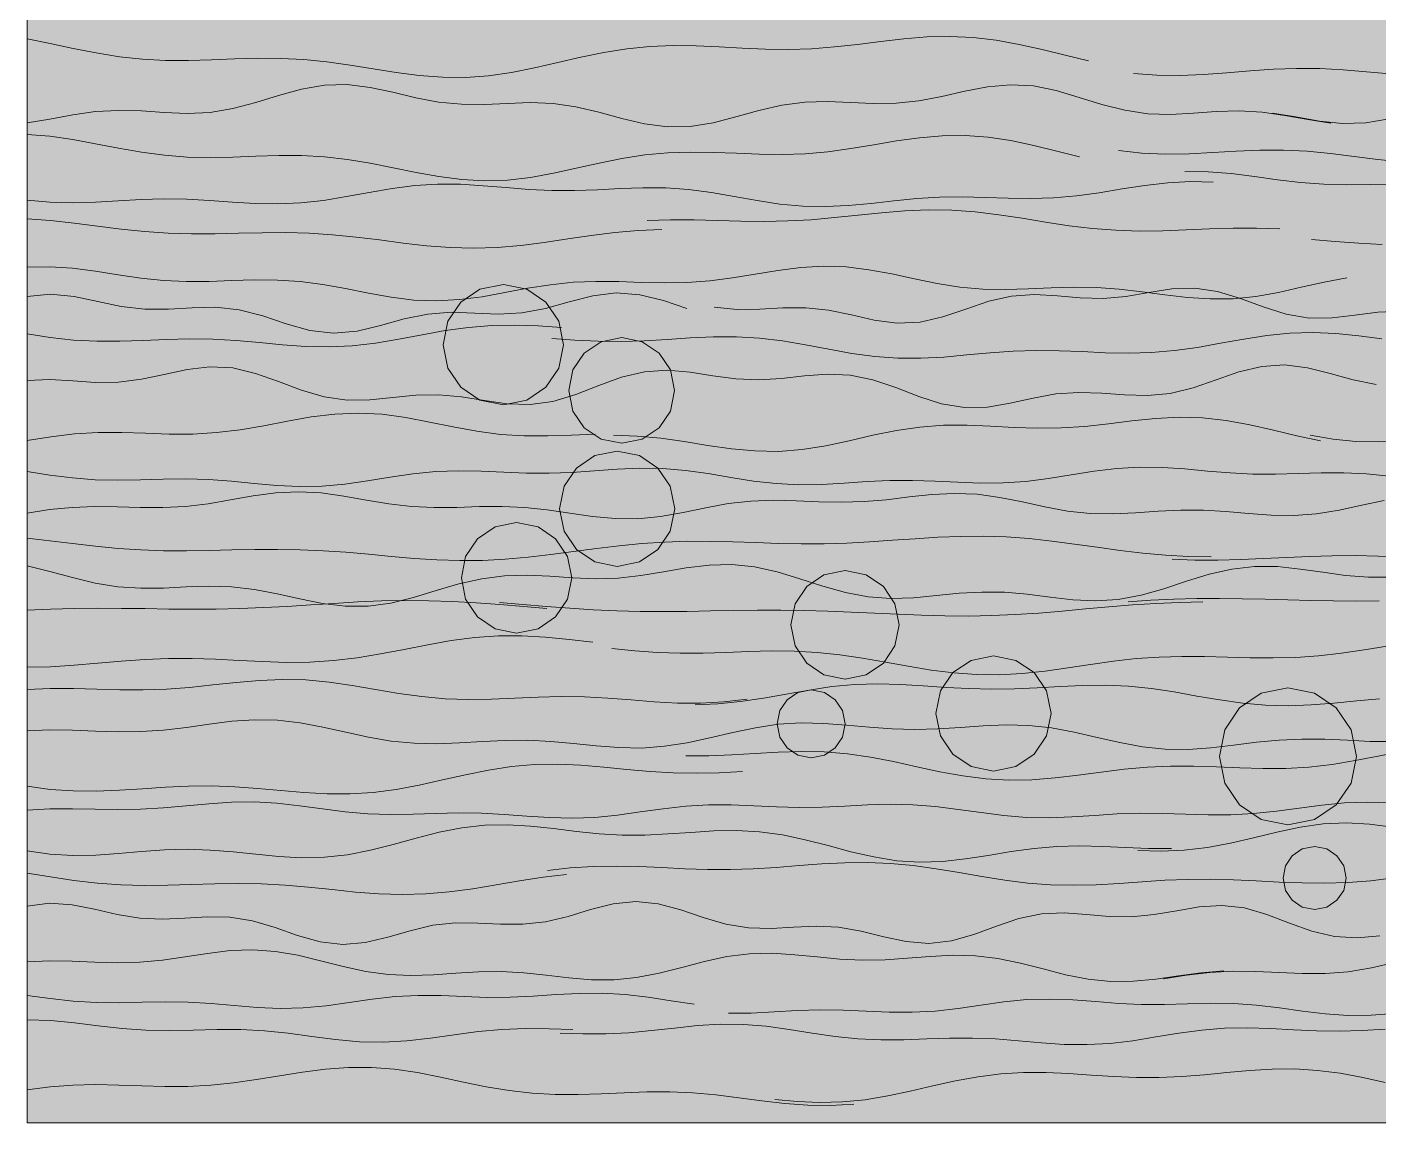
# Model space of a CAD drawing. Header units: metres. Extents: x 0 to 46.1, y -33.1 to 1.9.
# Drawn here: x 9 to 10.358, y -28 to -26.9 of the extents above; entities that cross this region are included whole.
import ezdxf

# ---------------------------------------------------------------- set-up
doc = ezdxf.new("R2010")
doc.units = ezdxf.units.M
doc.header["$LTSCALE"] = 0.02
doc.layers.add('CONTEXT', color=7, linetype='Continuous', lineweight=13, true_color=0x787878)
doc.layers.add('SEEN', color=7, linetype='Continuous', lineweight=20, true_color=0x000000)
doc.layers.add('FILL_(240, 240, 240)', color=7, linetype='Continuous', true_color=0xf0f0f0)

msp = doc.modelspace()

# ---------------------------------------------------------------- hatches: boundary and pattern name
at = {"layer": 'FILL_(240, 240, 240)'}
msp.add_hatch(color=256, dxfattribs=at).paths.add_polyline_path([(19, -28), (19, -25.5), (9, -25.5), (9, -28), (19, -28)])

# ---------------------------------------------------------------- linework, layer by layer
at = {"layer": 'CONTEXT'}
msp.add_lwpolyline([(9, -28), (19, -28), (19, -25.5), (9, -25.5), (9, -28)], close=True, dxfattribs=at)
at = {"layer": 'CONTEXT', "lineweight": 9, "transparency": 33554470}
for points in [[(9, -26.9118), (9.0232, -26.9163), (9.0463, -26.9212), (9.0695, -26.9258), (9.0927, -26.9296), (9.1159, -26.9321), (9.139, -26.9334), (9.1622, -26.9335), (9.1854, -26.9328), (9.2085, -26.9319), (9.2317, -26.9312), (9.2549, -26.9313), (9.2781, -26.9325), (9.3012, -26.9348), (9.3244, -26.9381), (9.3476, -26.9418), (9.3708, -26.9455), (9.3939, -26.9485), (9.4171, -26.9502), (9.4403, -26.9504), (9.4634, -26.9487), (9.4866, -26.9454), (9.5098, -26.9408), (9.533, -26.9355), (9.5561, -26.9301), (9.5793, -26.9253), (9.6025, -26.9216), (9.6256, -26.9193), (9.6488, -26.9184), (9.672, -26.9187), (9.6952, -26.9198), (9.7183, -26.9211), (9.7415, -26.9221), (9.7647, -26.9224), (9.7878, -26.9216), (9.811, -26.9198), (9.8342, -26.9173), (9.8574, -26.9143), (9.8805, -26.9116), (9.9037, -26.9097), (9.9269, -26.9092), (9.9501, -26.9102), (9.9732, -26.913), (9.9964, -26.9172), (10.0196, -26.9225), (10.0427, -26.9282), (10.0659, -26.9337)], [(10.1114, -26.9465), (10.1348, -26.9482), (10.1582, -26.9485), (10.1816, -26.9474), (10.205, -26.9457), (10.2283, -26.9437), (10.2517, -26.9421), (10.2751, -26.9413), (10.2985, -26.9415), (10.3219, -26.9427), (10.3453, -26.9447), (10.3686, -26.9468)], [(9, -26.9961), (9.023, -26.9922), (9.0459, -26.9879), (9.0689, -26.9847), (9.0919, -26.9835), (9.1148, -26.9841), (9.1378, -26.9856), (9.1608, -26.9866), (9.1838, -26.9855), (9.2067, -26.9817), (9.2297, -26.9756), (9.2527, -26.9685), (9.2756, -26.9621), (9.2986, -26.9582), (9.3216, -26.9576), (9.3445, -26.9604), (9.3675, -26.9653), (9.3905, -26.9708), (9.4134, -26.9751), (9.4364, -26.9774), (9.4594, -26.9775), (9.4824, -26.9765), (9.5053, -26.9757), (9.5283, -26.9765), (9.5513, -26.9798), (9.5742, -26.9852), (9.5972, -26.9915), (9.6202, -26.997), (9.6431, -27.0001), (9.6661, -26.9997), (9.6891, -26.9959), (9.712, -26.99), (9.735, -26.9835), (9.758, -26.9782), (9.781, -26.9753), (9.8039, -26.9747), (9.8269, -26.9756), (9.8499, -26.9767), (9.8728, -26.9764), (9.8958, -26.9739), (9.9188, -26.9695), (9.9417, -26.9643), (9.9647, -26.9598), (9.9877, -26.9577), (10.0107, -26.959), (10.0336, -26.9636), (10.0566, -26.9704), (10.0796, -26.9776), (10.1025, -26.9834), (10.1255, -26.9868), (10.1485, -26.9875), (10.1714, -26.9863), (10.1944, -26.9847), (10.2174, -26.9841), (10.2403, -26.9854), (10.2633, -26.9886), (10.2863, -26.9928), (10.3093, -26.9962)], [(10.251, -26.9862), (10.2744, -26.9901), (10.2979, -26.9942), (10.3213, -26.9966), (10.3447, -26.9961), (10.3681, -26.9921)], [(10.0961, -27.0238), (10.1197, -27.0265), (10.1434, -27.0275), (10.1671, -27.0271), (10.1908, -27.0258), (10.2145, -27.0243), (10.2381, -27.0233), (10.2618, -27.0233), (10.2855, -27.0245), (10.3092, -27.0268), (10.3328, -27.0299), (10.3565, -27.0329), (10.3802, -27.0353), (10.4039, -27.0363), (10.4276, -27.0355), (10.4512, -27.0327), (10.4749, -27.0281), (10.4986, -27.0223), (10.5223, -27.0161), (10.5459, -27.0102), (10.5696, -27.0054), (10.5933, -27.0023), (10.617, -27.001), (10.6406, -27.0015)], [(9, -27.0077), (9.023, -27.0094), (9.046, -27.0126), (9.0689, -27.0169), (9.0919, -27.0214), (9.1149, -27.0254), (9.1379, -27.0285), (9.1609, -27.0303), (9.1838, -27.0309), (9.2068, -27.0304), (9.2298, -27.0296), (9.2528, -27.0288), (9.2758, -27.0289), (9.2988, -27.0301), (9.3217, -27.0327), (9.3447, -27.0365), (9.3677, -27.041), (9.3907, -27.0458), (9.4137, -27.05), (9.4366, -27.053), (9.4596, -27.0542), (9.4826, -27.0534), (9.5056, -27.0508), (9.5286, -27.0466), (9.5515, -27.0416), (9.5745, -27.0364), (9.5975, -27.0317), (9.6205, -27.0282), (9.6435, -27.026), (9.6664, -27.0253), (9.6894, -27.0256), (9.7124, -27.0266), (9.7354, -27.0275), (9.7584, -27.0278), (9.7814, -27.027), (9.8043, -27.025), (9.8273, -27.0219), (9.8503, -27.018), (9.8733, -27.0142), (9.8963, -27.0109), (9.9192, -27.0089), (9.9422, -27.0086), (9.9652, -27.0103), (9.9882, -27.0138), (10.0112, -27.0188), (10.0341, -27.0245), (10.0571, -27.0302)], [(10.1628, -27.045), (10.1861, -27.0452), (10.2093, -27.047), (10.2326, -27.0499), (10.2558, -27.0531), (10.2791, -27.0559), (10.3023, -27.0577), (10.3256, -27.0583), (10.3489, -27.058), (10.3721, -27.0574)], [(9, -27.0735), (9.0229, -27.0756), (9.0458, -27.0762), (9.0687, -27.0755), (9.0916, -27.0742), (9.1146, -27.073), (9.1375, -27.0723), (9.1604, -27.0727), (9.1833, -27.0739), (9.2062, -27.0756), (9.2291, -27.077), (9.252, -27.0774), (9.2749, -27.0764), (9.2978, -27.0739), (9.3208, -27.0701), (9.3437, -27.0658), (9.3666, -27.0619), (9.3895, -27.0589), (9.4124, -27.0575), (9.4353, -27.0577), (9.4582, -27.0591), (9.4811, -27.061), (9.504, -27.0628), (9.527, -27.0638), (9.5499, -27.0639), (9.5728, -27.0631), (9.5957, -27.0619), (9.6186, -27.0612), (9.6415, -27.0614), (9.6644, -27.063), (9.6873, -27.066), (9.7102, -27.0699), (9.7332, -27.074), (9.7561, -27.0775), (9.779, -27.0796), (9.8019, -27.0801), (9.8248, -27.079), (9.8477, -27.0768), (9.8706, -27.0742), (9.8935, -27.072), (9.9165, -27.0706), (9.9394, -27.0703), (9.9623, -27.0708), (9.9852, -27.0715), (10.0081, -27.0719), (10.031, -27.0712), (10.0539, -27.0693), (10.0768, -27.0662), (10.0997, -27.0624), (10.1227, -27.0588), (10.1456, -27.0561), (10.1685, -27.0549), (10.1914, -27.0554)], [(9.6228, -27.094), (9.6464, -27.0933), (9.6699, -27.0935), (9.6934, -27.0941), (9.717, -27.0948), (9.7405, -27.095), (9.764, -27.0945), (9.7876, -27.0932), (9.8111, -27.0911), (9.8346, -27.0887), (9.8582, -27.0862), (9.8817, -27.0844), (9.9053, -27.0834), (9.9288, -27.0838), (9.9523, -27.0854), (9.9759, -27.0882), (9.9994, -27.0918), (10.0229, -27.0957), (10.0465, -27.0993), (10.07, -27.1021), (10.0935, -27.1039), (10.1171, -27.1046), (10.1406, -27.1044), (10.1641, -27.1035), (10.1877, -27.1025), (10.2112, -27.1018), (10.2347, -27.1017), (10.2583, -27.1024)], [(9, -27.0925), (9.0236, -27.0941), (9.0472, -27.0966), (9.0708, -27.0996), (9.0944, -27.1026), (9.118, -27.1051), (9.1416, -27.1067), (9.1653, -27.1075), (9.1889, -27.1074), (9.2125, -27.1069), (9.2361, -27.1064), (9.2597, -27.1062), (9.2833, -27.1068), (9.3069, -27.1083), (9.3305, -27.1107), (9.3541, -27.1136), (9.3777, -27.1167), (9.4013, -27.1194), (9.4249, -27.1212), (9.4485, -27.1218), (9.4721, -27.121), (9.4958, -27.119), (9.5194, -27.116), (9.543, -27.1125), (9.5666, -27.109), (9.5902, -27.1062), (9.6138, -27.1041), (9.6374, -27.1031)], [(10.2901, -27.1131), (10.3138, -27.1151), (10.3375, -27.1168), (10.3611, -27.118)], [(9, -27.1408), (9.0229, -27.1404), (9.0457, -27.142), (9.0686, -27.145), (9.0914, -27.1486), (9.1143, -27.1519), (9.1371, -27.1543), (9.16, -27.1553), (9.1828, -27.1552), (9.2057, -27.1544), (9.2285, -27.1537), (9.2514, -27.1538), (9.2742, -27.1553), (9.2971, -27.1583), (9.3199, -27.1624), (9.3428, -27.167), (9.3656, -27.1711), (9.3885, -27.1739), (9.4113, -27.1748), (9.4342, -27.1735), (9.457, -27.1705), (9.4799, -27.1664), (9.5027, -27.1621), (9.5256, -27.1585), (9.5485, -27.1561), (9.5713, -27.1552), (9.5942, -27.1554), (9.617, -27.1562), (9.6399, -27.1567), (9.6627, -27.1564), (9.6856, -27.1547), (9.7084, -27.1517), (9.7313, -27.1479), (9.7541, -27.1441), (9.777, -27.1412), (9.7998, -27.1399), (9.8227, -27.1407), (9.8455, -27.1435), (9.8684, -27.1477), (9.8912, -27.1527), (9.9141, -27.1573), (9.9369, -27.1608), (9.9598, -27.1628), (9.9826, -27.1633), (10.0055, -27.1626), (10.0284, -27.1616), (10.0512, -27.1609), (10.0741, -27.1612), (10.0969, -27.1628), (10.1198, -27.1655), (10.1426, -27.1686), (10.1655, -27.1713), (10.1883, -27.1728), (10.2112, -27.1726), (10.234, -27.1703), (10.2569, -27.1662), (10.2797, -27.1611), (10.3026, -27.1559), (10.3254, -27.1515)], [(9, -27.1704), (9.0237, -27.168), (9.0473, -27.1702), (9.071, -27.1753), (9.0947, -27.1804), (9.1184, -27.1832), (9.142, -27.1832), (9.1657, -27.1817), (9.1894, -27.1812), (9.213, -27.1838), (9.2367, -27.1899), (9.2604, -27.1977), (9.2841, -27.2044), (9.3077, -27.2071), (9.3314, -27.205), (9.3551, -27.1993), (9.3787, -27.1927), (9.4024, -27.1879), (9.4261, -27.1862), (9.4497, -27.187), (9.4734, -27.188), (9.4971, -27.1868), (9.5208, -27.1824), (9.5444, -27.1758), (9.5681, -27.1696), (9.5918, -27.1667), (9.6154, -27.1685), (9.6391, -27.1745), (9.6628, -27.1823)], [(9.5388, -27.2187), (9.5341, -27.2423), (9.5211, -27.2615), (9.5019, -27.2744), (9.4784, -27.2792), (9.4549, -27.2744), (9.4356, -27.2615), (9.4227, -27.2423), (9.4179, -27.2187), (9.4227, -27.1952), (9.4356, -27.176), (9.4549, -27.1631), (9.4784, -27.1583), (9.5019, -27.1631), (9.5211, -27.176), (9.5341, -27.1952), (9.5388, -27.2187)], [(9.6901, -27.1809), (9.7131, -27.1835), (9.736, -27.1832), (9.759, -27.1818), (9.782, -27.1816), (9.805, -27.184), (9.828, -27.1888), (9.8509, -27.1941), (9.8739, -27.1972), (9.8969, -27.1962), (9.9199, -27.1909), (9.9429, -27.1829), (9.9659, -27.1751), (9.9888, -27.1699), (10.0118, -27.1683), (10.0348, -27.1697), (10.0578, -27.1717), (10.0808, -27.1723), (10.1037, -27.1702), (10.1267, -27.1663), (10.1497, -27.1627), (10.1727, -27.1618), (10.1957, -27.1652), (10.2186, -27.1722), (10.2416, -27.1808), (10.2646, -27.1882), (10.2876, -27.192), (10.3106, -27.1919), (10.3335, -27.1891), (10.3565, -27.1862), (10.3795, -27.1851)], [(9, -27.2077), (9.0233, -27.2114), (9.0467, -27.2141), (9.07, -27.2153), (9.0933, -27.2153), (9.1167, -27.2144), (9.14, -27.2134), (9.1633, -27.2128), (9.1867, -27.2131), (9.21, -27.2144), (9.2333, -27.2164), (9.2567, -27.2187), (9.28, -27.2204), (9.3033, -27.2209), (9.3267, -27.2199), (9.35, -27.2172), (9.3733, -27.2133), (9.3967, -27.2089), (9.42, -27.2046), (9.4433, -27.2013), (9.4667, -27.1994), (9.49, -27.199), (9.5133, -27.1998), (9.5367, -27.2013)], [(9.5272, -27.2124), (9.5503, -27.214), (9.5735, -27.2151), (9.5967, -27.2155), (9.6198, -27.2148), (9.643, -27.2135), (9.6661, -27.2119), (9.6893, -27.2107), (9.7124, -27.2107), (9.7356, -27.212), (9.7587, -27.2149), (9.7819, -27.2189), (9.8051, -27.2233), (9.8282, -27.2275), (9.8514, -27.2307), (9.8745, -27.2323), (9.8977, -27.2324), (9.9208, -27.2311), (9.944, -27.229), (9.9672, -27.2268), (9.9903, -27.2252), (10.0135, -27.2245), (10.0366, -27.2248), (10.0598, -27.2257), (10.0829, -27.2268), (10.1061, -27.2272), (10.1293, -27.2266), (10.1524, -27.2246), (10.1756, -27.2214), (10.1987, -27.2173), (10.2219, -27.213), (10.245, -27.2095), (10.2682, -27.2072), (10.2914, -27.2066), (10.3145, -27.2076), (10.3377, -27.2098), (10.3608, -27.2127)], [(9.6503, -27.2646), (9.6461, -27.2853), (9.6348, -27.3022), (9.6179, -27.3136), (9.5972, -27.3177), (9.5765, -27.3136), (9.5596, -27.3022), (9.5483, -27.2853), (9.5441, -27.2646), (9.5483, -27.2439), (9.5596, -27.2271), (9.5765, -27.2157), (9.5972, -27.2115), (9.6179, -27.2157), (9.6348, -27.2271), (9.6461, -27.2439), (9.6503, -27.2646)], [(9, -27.2545), (9.023, -27.2536), (9.0459, -27.255), (9.0689, -27.2565), (9.0919, -27.2563), (9.1148, -27.2534), (9.1378, -27.2485), (9.1607, -27.2436), (9.1837, -27.2409), (9.2067, -27.2421), (9.2296, -27.2475), (9.2526, -27.2557), (9.2756, -27.2644), (9.2985, -27.2711), (9.3215, -27.2743), (9.3444, -27.2739), (9.3674, -27.2716), (9.3904, -27.2693), (9.4133, -27.269), (9.4363, -27.2712), (9.4593, -27.2749), (9.4822, -27.2782), (9.5052, -27.2789), (9.5282, -27.2757), (9.5511, -27.2687), (9.5741, -27.2598), (9.597, -27.2513), (9.62, -27.2458), (9.643, -27.2442), (9.6659, -27.2462), (9.6889, -27.2499), (9.7119, -27.253), (9.7348, -27.2541), (9.7578, -27.2527), (9.7807, -27.2501), (9.8037, -27.2483), (9.8267, -27.2493), (9.8496, -27.254), (9.8726, -27.2618), (9.8956, -27.2707), (9.9185, -27.278), (9.9415, -27.2818), (9.9645, -27.2813), (9.9874, -27.2774), (10.0104, -27.2723), (10.0333, -27.2682), (10.0563, -27.2666), (10.0793, -27.2673), (10.1022, -27.2691), (10.1252, -27.2698), (10.1482, -27.2676), (10.1711, -27.262), (10.1941, -27.2541), (10.217, -27.2461), (10.24, -27.2405), (10.263, -27.239), (10.2859, -27.2419), (10.3089, -27.2476), (10.3319, -27.2539), (10.3548, -27.2587)], [(9, -27.3149), (9.0238, -27.3111), (9.0476, -27.3083), (9.0713, -27.307), (9.0951, -27.3069), (9.1189, -27.3076), (9.1427, -27.3084), (9.1664, -27.3084), (9.1902, -27.307), (9.214, -27.3042), (9.2378, -27.3001), (9.2615, -27.2954), (9.2853, -27.2912), (9.3091, -27.2883), (9.3329, -27.2873), (9.3566, -27.2886), (9.3804, -27.2918), (9.4042, -27.2964), (9.428, -27.3013), (9.4518, -27.3056), (9.4755, -27.3087), (9.4993, -27.3101), (9.5231, -27.3102), (9.5469, -27.3094), (9.5706, -27.3086)], [(9.5891, -27.3096), (9.6128, -27.3104), (9.6364, -27.3126), (9.6601, -27.3159), (9.6838, -27.3198), (9.7074, -27.3232), (9.7311, -27.3254), (9.7548, -27.3258), (9.7784, -27.3239), (9.8021, -27.3201), (9.8257, -27.3151), (9.8494, -27.3097), (9.8731, -27.3048), (9.8967, -27.3014), (9.9204, -27.2996), (9.9441, -27.2994), (9.9677, -27.3004), (9.9914, -27.3017), (10.0151, -27.3025), (10.0387, -27.3023), (10.0624, -27.3008), (10.086, -27.2983), (10.1097, -27.2953), (10.1334, -27.2928), (10.157, -27.2915), (10.1807, -27.292), (10.2044, -27.2947), (10.228, -27.2991), (10.2517, -27.3046), (10.2754, -27.3103), (10.299, -27.3152)], [(10.2887, -27.3096), (10.3117, -27.3135), (10.3346, -27.3158), (10.3576, -27.3163), (10.3805, -27.3153)], [(9.6505, -27.3834), (9.6459, -27.4059), (9.6335, -27.4243), (9.6151, -27.4368), (9.5926, -27.4413), (9.5701, -27.4368), (9.5517, -27.4243), (9.5393, -27.4059), (9.5347, -27.3834), (9.5393, -27.3609), (9.5517, -27.3425), (9.5701, -27.3301), (9.5926, -27.3255), (9.6151, -27.3301), (9.6335, -27.3425), (9.6459, -27.3609), (9.6505, -27.3834)], [(9, -27.3461), (9.0228, -27.3496), (9.0456, -27.3525), (9.0684, -27.3543), (9.0912, -27.3548), (9.114, -27.3544), (9.1368, -27.3537), (9.1596, -27.3534), (9.1824, -27.3541), (9.2052, -27.3557), (9.228, -27.3579), (9.2508, -27.36), (9.2736, -27.3612), (9.2964, -27.3608), (9.3192, -27.3588), (9.342, -27.3555), (9.3648, -27.3518), (9.3876, -27.3484), (9.4104, -27.3461), (9.4332, -27.3453), (9.456, -27.3456), (9.4788, -27.3466), (9.5016, -27.3476), (9.5244, -27.3478), (9.5472, -27.347), (9.57, -27.3455), (9.5928, -27.3438), (9.6156, -27.3428), (9.6384, -27.3431), (9.6612, -27.3449), (9.684, -27.3481), (9.7068, -27.3519), (9.7296, -27.3556), (9.7524, -27.3582), (9.7752, -27.3593), (9.798, -27.359), (9.8208, -27.3577), (9.8436, -27.3561), (9.8664, -27.355), (9.8892, -27.3549), (9.912, -27.3556), (9.9348, -27.3568), (9.9576, -27.3577), (9.9804, -27.3575), (10.0032, -27.356), (10.026, -27.3531), (10.0488, -27.3494), (10.0716, -27.3457), (10.0944, -27.3429), (10.1172, -27.3416), (10.14, -27.3419), (10.1628, -27.3435), (10.1856, -27.3456), (10.2084, -27.3475), (10.2312, -27.3486), (10.254, -27.3486), (10.2768, -27.348), (10.2996, -27.3472), (10.3224, -27.3472), (10.3452, -27.3483), (10.368, -27.3508)], [(9, -27.3877), (9.0227, -27.3843), (9.0454, -27.382), (9.0682, -27.3811), (9.0909, -27.3814), (9.1136, -27.3821), (9.1363, -27.3823), (9.159, -27.3811), (9.1818, -27.3784), (9.2045, -27.3744), (9.2272, -27.3704), (9.2499, -27.3673), (9.2726, -27.3663), (9.2953, -27.3675), (9.3181, -27.3707), (9.3408, -27.3748), (9.3635, -27.3786), (9.3862, -27.3813), (9.4089, -27.3823), (9.4317, -27.3821), (9.4544, -27.3813), (9.4771, -27.3811), (9.4998, -27.3821), (9.5225, -27.3846), (9.5453, -27.388), (9.568, -27.3913), (9.5907, -27.3933), (9.6134, -27.3934), (9.6361, -27.3911), (9.6588, -27.3871), (9.6816, -27.3825), (9.7043, -27.3783), (9.727, -27.3757), (9.7497, -27.3748), (9.7724, -27.3753), (9.7952, -27.3763), (9.8179, -27.3769), (9.8406, -27.3762), (9.8633, -27.3743), (9.886, -27.3716), (9.9088, -27.3691), (9.9315, -27.368), (9.9542, -27.3689), (9.9769, -27.372), (9.9996, -27.3766), (10.0223, -27.3816), (10.0451, -27.3857), (10.0678, -27.3881), (10.0905, -27.3885), (10.1132, -27.3875), (10.1359, -27.3859), (10.1587, -27.3848), (10.1814, -27.3849), (10.2041, -27.3863), (10.2268, -27.3883), (10.2495, -27.3899), (10.2723, -27.3902), (10.295, -27.3884), (10.3177, -27.3848), (10.3404, -27.3799), (10.3631, -27.375)], [(9.5471, -27.4528), (9.5427, -27.4743), (9.5309, -27.492), (9.5132, -27.5039), (9.4916, -27.5082), (9.4701, -27.5039), (9.4524, -27.492), (9.4405, -27.4743), (9.4362, -27.4528), (9.4405, -27.4312), (9.4524, -27.4135), (9.4701, -27.4017), (9.4916, -27.3973), (9.5132, -27.4017), (9.5309, -27.4135), (9.5427, -27.4312), (9.5471, -27.4528)], [(9, -27.4129), (9.0229, -27.4156), (9.0457, -27.4184), (9.0686, -27.4211), (9.0915, -27.4232), (9.1144, -27.4247), (9.1372, -27.4255), (9.1601, -27.4256), (9.183, -27.4253), (9.2058, -27.4248), (9.2287, -27.4243), (9.2516, -27.4242), (9.2744, -27.4246), (9.2973, -27.4256), (9.3202, -27.4271), (9.3431, -27.4291), (9.3659, -27.4312), (9.3888, -27.4332), (9.4117, -27.4347), (9.4345, -27.4354), (9.4574, -27.4352), (9.4803, -27.4341), (9.5032, -27.4321), (9.526, -27.4294), (9.5489, -27.4263), (9.5718, -27.4233), (9.5946, -27.4205), (9.6175, -27.4183), (9.6404, -27.4168), (9.6632, -27.4161), (9.6861, -27.4162), (9.709, -27.4167), (9.7319, -27.4174), (9.7547, -27.4182), (9.7776, -27.4186), (9.8005, -27.4185), (9.8233, -27.4178), (9.8462, -27.4167), (9.8691, -27.4151), (9.892, -27.4135), (9.9148, -27.4121), (9.9377, -27.4112), (9.9606, -27.411), (9.9834, -27.4117), (10.0063, -27.4133), (10.0292, -27.4158), (10.052, -27.4188), (10.0749, -27.422), (10.0978, -27.4252), (10.1207, -27.4279), (10.1435, -27.43), (10.1664, -27.4312), (10.1893, -27.4316)], [(9, -27.4406), (9.0228, -27.4463), (9.0457, -27.4525), (9.0685, -27.458), (9.0913, -27.4617), (9.1142, -27.4632), (9.137, -27.463), (9.1598, -27.4618), (9.1827, -27.4611), (9.2055, -27.4617), (9.2283, -27.4644), (9.2512, -27.4687), (9.274, -27.4738), (9.2968, -27.4784), (9.3196, -27.4812), (9.3425, -27.4812), (9.3653, -27.4781), (9.3881, -27.4725), (9.411, -27.4656), (9.4338, -27.4589), (9.4566, -27.4536), (9.4795, -27.4507), (9.5023, -27.45), (9.5251, -27.4511), (9.548, -27.4527), (9.5708, -27.4536), (9.5936, -27.453), (9.6165, -27.4505), (9.6393, -27.4468), (9.6621, -27.4428), (9.685, -27.44), (9.7078, -27.4394), (9.7306, -27.4418), (9.7535, -27.4469), (9.7763, -27.4538), (9.7991, -27.4612), (9.8219, -27.4676), (9.8448, -27.4719), (9.8676, -27.4735), (9.8904, -27.4728), (9.9133, -27.4706), (9.9361, -27.4683), (9.9589, -27.467), (9.9818, -27.4673), (10.0046, -27.4693), (10.0274, -27.4722), (10.0503, -27.4748), (10.0731, -27.4758), (10.0959, -27.4744), (10.1188, -27.4702), (10.1416, -27.4637), (10.1644, -27.4562), (10.1873, -27.4491), (10.2101, -27.4439), (10.2329, -27.4413), (10.2558, -27.4415), (10.2786, -27.4439), (10.3014, -27.4472), (10.3243, -27.4503), (10.3471, -27.4521), (10.3699, -27.4521)], [(10.1501, -27.4339), (10.173, -27.4349), (10.196, -27.4351), (10.219, -27.4345), (10.2419, -27.4335), (10.2649, -27.4324), (10.2879, -27.4313), (10.3109, -27.4307), (10.3338, -27.4305), (10.3568, -27.4309), (10.3798, -27.4318)], [(9.876, -27.4999), (9.8717, -27.5211), (9.86, -27.5384), (9.8427, -27.5501), (9.8215, -27.5544), (9.8003, -27.5501), (9.783, -27.5384), (9.7713, -27.5211), (9.7671, -27.4999), (9.7713, -27.4787), (9.783, -27.4614), (9.8003, -27.4497), (9.8215, -27.4454), (9.8427, -27.4497), (9.86, -27.4614), (9.8717, -27.4787), (9.876, -27.4999)], [(9, -27.4852), (9.0237, -27.4841), (9.0475, -27.4835), (9.0712, -27.4833), (9.095, -27.4834), (9.1187, -27.4837), (9.1424, -27.4841), (9.1662, -27.4842), (9.1899, -27.4841), (9.2136, -27.4836), (9.2374, -27.4826), (9.2611, -27.4814), (9.2849, -27.4799), (9.3086, -27.4784), (9.3323, -27.477), (9.3561, -27.476), (9.3798, -27.4756), (9.4035, -27.4757), (9.4273, -27.4765), (9.451, -27.4778), (9.4748, -27.4796), (9.4985, -27.4816), (9.5222, -27.4836)], [(9.4746, -27.4774), (9.4981, -27.4794), (9.5216, -27.4814), (9.5452, -27.4833), (9.5687, -27.4848), (9.5923, -27.4859), (9.6158, -27.4865), (9.6393, -27.4866), (9.6629, -27.4864), (9.6864, -27.486), (9.71, -27.4855), (9.7335, -27.4852), (9.7571, -27.4851), (9.7806, -27.4854), (9.8041, -27.4861), (9.8277, -27.4871), (9.8512, -27.4882), (9.8748, -27.4894), (9.8983, -27.4904), (9.9218, -27.491), (9.9454, -27.4912), (9.9689, -27.4907), (9.9925, -27.4897), (10.016, -27.4881), (10.0396, -27.4862), (10.0631, -27.484), (10.0866, -27.4819), (10.1102, -27.48), (10.1337, -27.4784), (10.1573, -27.4774), (10.1808, -27.4769)], [(10.1059, -27.4769), (10.1288, -27.4753), (10.1517, -27.4742), (10.1747, -27.4736), (10.1976, -27.4734), (10.2205, -27.4737), (10.2434, -27.4743), (10.2664, -27.4749), (10.2893, -27.4756), (10.3122, -27.476), (10.3351, -27.4762), (10.3581, -27.476)], [(9, -27.5423), (9.0237, -27.542), (9.0473, -27.5405), (9.071, -27.5385), (9.0947, -27.5363), (9.1183, -27.5346), (9.142, -27.5336), (9.1657, -27.5336), (9.1894, -27.5343), (9.213, -27.5356), (9.2367, -27.5368), (9.2604, -27.5376), (9.284, -27.5373), (9.3077, -27.5358), (9.3314, -27.5331), (9.355, -27.5292), (9.3787, -27.5246), (9.4024, -27.52), (9.426, -27.5158), (9.4497, -27.5127), (9.4734, -27.5111), (9.497, -27.511), (9.5207, -27.5123), (9.5444, -27.5146), (9.5681, -27.5174)], [(9.5874, -27.5238), (9.6103, -27.5262), (9.6332, -27.5278), (9.6561, -27.5284), (9.679, -27.5283), (9.7019, -27.5276), (9.7248, -27.5267), (9.7477, -27.5262), (9.7706, -27.5264), (9.7935, -27.5276), (9.8164, -27.53), (9.8392, -27.5333), (9.8621, -27.5373), (9.885, -27.5415), (9.9079, -27.5453), (9.9308, -27.5482), (9.9537, -27.5499), (9.9766, -27.55), (9.9995, -27.5488), (10.0224, -27.5463), (10.0453, -27.5431), (10.0682, -27.5396), (10.0911, -27.5364), (10.114, -27.5339), (10.1369, -27.5323), (10.1598, -27.5316), (10.1827, -27.5318), (10.2056, -27.5324), (10.2285, -27.5331), (10.2514, -27.5332), (10.2743, -27.5326), (10.2972, -27.5311), (10.3201, -27.5285), (10.343, -27.5252), (10.3659, -27.5215)], [(10.0285, -27.5888), (10.0239, -27.6114), (10.0115, -27.6297), (9.9932, -27.6421), (9.9706, -27.6467), (9.9481, -27.6421), (9.9298, -27.6297), (9.9174, -27.6114), (9.9128, -27.5888), (9.9174, -27.5663), (9.9298, -27.5479), (9.9481, -27.5356), (9.9706, -27.531), (9.9932, -27.5356), (10.0115, -27.5479), (10.0239, -27.5663), (10.0285, -27.5888)], [(9, -27.5647), (9.0233, -27.5637), (9.0467, -27.5637), (9.07, -27.5644), (9.0933, -27.5651), (9.1166, -27.5652), (9.14, -27.5645), (9.1633, -27.5627), (9.1866, -27.5603), (9.21, -27.5578), (9.2333, -27.5557), (9.2566, -27.5547), (9.2799, -27.5553), (9.3033, -27.5574), (9.3266, -27.5608), (9.3499, -27.5648), (9.3733, -27.5688), (9.3966, -27.572), (9.4199, -27.5741), (9.4433, -27.5748), (9.4666, -27.5744), (9.4899, -27.5734), (9.5132, -27.5724), (9.5366, -27.5719), (9.5599, -27.5722), (9.5832, -27.5735), (9.6066, -27.5753), (9.6299, -27.5772), (9.6532, -27.5786), (9.6765, -27.5787), (9.6999, -27.5774), (9.7232, -27.5747)], [(9.6709, -27.5803), (9.6938, -27.5794), (9.7167, -27.577), (9.7396, -27.5735), (9.7625, -27.5694), (9.7855, -27.5654), (9.8084, -27.562), (9.8313, -27.5599), (9.8542, -27.5592), (9.8771, -27.5597), (9.9, -27.5611), (9.923, -27.5627), (9.9459, -27.564), (9.9688, -27.5645), (9.9917, -27.5642), (10.0146, -27.5631), (10.0375, -27.5617), (10.0605, -27.5607), (10.0834, -27.5605), (10.1063, -27.5615), (10.1292, -27.5639), (10.1521, -27.5673), (10.175, -27.5714), (10.1979, -27.5754), (10.2209, -27.5787), (10.2438, -27.5807), (10.2667, -27.5812), (10.2896, -27.5803), (10.3125, -27.5785), (10.3354, -27.5763), (10.3584, -27.5743)], [(9.8217, -27.5993), (9.819, -27.6126), (9.8117, -27.6235), (9.8008, -27.6308), (9.7875, -27.6335), (9.7742, -27.6308), (9.7634, -27.6235), (9.7561, -27.6126), (9.7534, -27.5993), (9.7561, -27.5861), (9.7634, -27.5752), (9.7742, -27.5679), (9.7875, -27.5652), (9.8008, -27.5679), (9.8117, -27.5752), (9.819, -27.5861), (9.8217, -27.5993)], [(10.3351, -27.632), (10.3297, -27.6588), (10.3149, -27.6807), (10.2931, -27.6954), (10.2663, -27.7008), (10.2395, -27.6954), (10.2176, -27.6807), (10.2029, -27.6588), (10.1975, -27.632), (10.2029, -27.6053), (10.2176, -27.5834), (10.2395, -27.5686), (10.2663, -27.5632), (10.2931, -27.5686), (10.3149, -27.5834), (10.3297, -27.6053), (10.3351, -27.632)], [(9, -27.6064), (9.0229, -27.6054), (9.0457, -27.6057), (9.0686, -27.6066), (9.0915, -27.6074), (9.1143, -27.6071), (9.1372, -27.6056), (9.1601, -27.6029), (9.1829, -27.5997), (9.2058, -27.5968), (9.2286, -27.5953), (9.2515, -27.5957), (9.2744, -27.5983), (9.2972, -27.6026), (9.3201, -27.6077), (9.343, -27.6128), (9.3658, -27.6167), (9.3887, -27.6189), (9.4116, -27.6194), (9.4344, -27.6184), (9.4573, -27.617), (9.4802, -27.6159), (9.503, -27.6157), (9.5259, -27.6169), (9.5487, -27.619), (9.5716, -27.6214), (9.5945, -27.6232), (9.6173, -27.6236), (9.6402, -27.6219), (9.6631, -27.6184), (9.6859, -27.6134), (9.7088, -27.608), (9.7317, -27.6032), (9.7545, -27.5998), (9.7774, -27.5984), (9.8003, -27.5989), (9.8231, -27.6006), (9.846, -27.6028), (9.8689, -27.6044), (9.8917, -27.605), (9.9146, -27.6044), (9.9374, -27.6029), (9.9603, -27.6012), (9.9832, -27.6004), (10.006, -27.601), (10.0289, -27.6035), (10.0518, -27.6077), (10.0746, -27.6129), (10.0975, -27.6182), (10.1204, -27.6223), (10.1432, -27.6247), (10.1661, -27.625), (10.189, -27.6234), (10.2118, -27.6207), (10.2347, -27.6178), (10.2575, -27.6156), (10.2804, -27.6146), (10.3033, -27.6148), (10.3261, -27.6158), (10.349, -27.6169), (10.3719, -27.617)], [(9.6617, -27.6316), (9.6849, -27.6315), (9.708, -27.6305), (9.7312, -27.6291), (9.7544, -27.6277), (9.7776, -27.6271), (9.8007, -27.6276), (9.8239, -27.6295), (9.8471, -27.6328), (9.8703, -27.6373), (9.8935, -27.6424), (9.9166, -27.6474), (9.9398, -27.6516), (9.963, -27.6546), (9.9862, -27.6559), (10.0093, -27.6555), (10.0325, -27.6537), (10.0557, -27.651), (10.0789, -27.6479), (10.102, -27.645), (10.1252, -27.6429), (10.1484, -27.6419), (10.1716, -27.6419), (10.1947, -27.6426), (10.2179, -27.6436), (10.2411, -27.6443), (10.2643, -27.6441), (10.2874, -27.6428), (10.3106, -27.6401), (10.3338, -27.6363), (10.357, -27.6317), (10.3801, -27.627)], [(9, -27.662), (9.0232, -27.6651), (9.0463, -27.6667), (9.0695, -27.6669), (9.0927, -27.666), (9.1159, -27.6645), (9.139, -27.6629), (9.1622, -27.6619), (9.1854, -27.6617), (9.2086, -27.6626), (9.2317, -27.6642), (9.2549, -27.6664), (9.2781, -27.6684), (9.3013, -27.6696), (9.3244, -27.6697), (9.3476, -27.6682), (9.3708, -27.6652), (9.3939, -27.6608), (9.4171, -27.6557), (9.4403, -27.6505), (9.4635, -27.6458), (9.4866, -27.6423), (9.5098, -27.6402), (9.533, -27.6398), (9.5562, -27.6408), (9.5793, -27.6428), (9.6025, -27.6451), (9.6257, -27.6472), (9.6489, -27.6486), (9.672, -27.649), (9.6952, -27.6484), (9.7184, -27.6472)], [(9, -27.6859), (9.0228, -27.6846), (9.0456, -27.6845), (9.0684, -27.685), (9.0913, -27.6854), (9.1141, -27.6851), (9.1369, -27.6838), (9.1597, -27.6818), (9.1825, -27.6796), (9.2053, -27.678), (9.2281, -27.6777), (9.2509, -27.679), (9.2738, -27.6816), (9.2966, -27.6847), (9.3194, -27.6876), (9.3422, -27.6896), (9.365, -27.6903), (9.3878, -27.69), (9.4106, -27.6892), (9.4334, -27.6887), (9.4563, -27.6891), (9.4791, -27.6903), (9.5019, -27.692), (9.5247, -27.6935), (9.5475, -27.694), (9.5703, -27.6932), (9.5931, -27.6909), (9.6159, -27.6877), (9.6388, -27.6845), (9.6616, -27.6819), (9.6844, -27.6806), (9.7072, -27.6806), (9.73, -27.6816), (9.7528, -27.6827), (9.7756, -27.6833), (9.7984, -27.683), (9.8213, -27.682), (9.8441, -27.6808), (9.8669, -27.6801), (9.8897, -27.6805), (9.9125, -27.6823), (9.9353, -27.6852), (9.9581, -27.6885), (9.9809, -27.6915), (10.0038, -27.6933), (10.0266, -27.6937), (10.0494, -27.6928), (10.0722, -27.6912), (10.095, -27.6898), (10.1178, -27.689), (10.1406, -27.6892), (10.1635, -27.6899), (10.1863, -27.6906), (10.2091, -27.6907), (10.2319, -27.6895), (10.2547, -27.6871), (10.2775, -27.6839), (10.3003, -27.6809), (10.3231, -27.6786), (10.346, -27.6779), (10.3688, -27.6786)], [(9, -27.7268), (9.023, -27.7301), (9.046, -27.7315), (9.069, -27.7311), (9.0919, -27.7294), (9.1149, -27.7274), (9.1379, -27.7258), (9.1609, -27.7252), (9.1839, -27.726), (9.2069, -27.7278), (9.2299, -27.7303), (9.2529, -27.7326), (9.2758, -27.7338), (9.2988, -27.7333), (9.3218, -27.7308), (9.3448, -27.7263), (9.3678, -27.7204), (9.3908, -27.7141), (9.4138, -27.7082), (9.4367, -27.7036), (9.4597, -27.7011), (9.4827, -27.7006), (9.5057, -27.702), (9.5287, -27.7045), (9.5517, -27.7074), (9.5747, -27.7098), (9.5976, -27.7111), (9.6206, -27.7111), (9.6436, -27.7099), (9.6666, -27.7083), (9.6896, -27.7068), (9.7126, -27.7064), (9.7356, -27.7077), (9.7586, -27.7109), (9.7815, -27.7157), (9.8045, -27.7216), (9.8275, -27.7277), (9.8505, -27.733), (9.8735, -27.7367), (9.8965, -27.7382), (9.9195, -27.7375), (9.9424, -27.735), (9.9654, -27.7314), (9.9884, -27.7276), (10.0114, -27.7245), (10.0344, -27.7225), (10.0574, -27.7219), (10.0804, -27.7225), (10.1033, -27.7236), (10.1263, -27.7245), (10.1493, -27.7244)], [(10.1155, -27.7266), (10.1388, -27.7271), (10.1621, -27.7262), (10.1854, -27.7235), (10.2086, -27.7192), (10.2319, -27.7137), (10.2552, -27.708), (10.2785, -27.703), (10.3017, -27.6997), (10.325, -27.6986), (10.3483, -27.6999), (10.3716, -27.7031)], [(10.3248, -27.7541), (10.3224, -27.7665), (10.3156, -27.7765), (10.3055, -27.7833), (10.2932, -27.7858), (10.2808, -27.7833), (10.2707, -27.7765), (10.264, -27.7665), (10.2615, -27.7541), (10.264, -27.7418), (10.2707, -27.7317), (10.2808, -27.7249), (10.2932, -27.7224), (10.3055, -27.7249), (10.3156, -27.7317), (10.3224, -27.7418), (10.3248, -27.7541)], [(9.5227, -27.7464), (9.5456, -27.7439), (9.5686, -27.7425), (9.5916, -27.7422), (9.6145, -27.7427), (9.6375, -27.7437), (9.6605, -27.7448), (9.6834, -27.7455), (9.7064, -27.7455), (9.7294, -27.7448), (9.7523, -27.7434), (9.7753, -27.7416), (9.7983, -27.7399), (9.8212, -27.7388), (9.8442, -27.7385), (9.8672, -27.7395), (9.8901, -27.7416), (9.9131, -27.7448), (9.9361, -27.7487), (9.959, -27.7527), (9.982, -27.7564), (10.005, -27.7592), (10.0279, -27.7609), (10.0509, -27.7614), (10.0739, -27.7608), (10.0968, -27.7595), (10.1198, -27.7579), (10.1428, -27.7564), (10.1657, -27.7555), (10.1887, -27.7553), (10.2117, -27.7558), (10.2346, -27.7569), (10.2576, -27.7582), (10.2806, -27.7591), (10.3035, -27.7594), (10.3265, -27.7587), (10.3495, -27.7568), (10.3724, -27.7539)], [(9, -27.7493), (9.0236, -27.753), (9.0471, -27.7565), (9.0707, -27.7592), (9.0942, -27.7609), (9.1178, -27.7615), (9.1414, -27.7613), (9.1649, -27.7606), (9.1885, -27.7599), (9.212, -27.7596), (9.2356, -27.7601), (9.2592, -27.7614), (9.2827, -27.7634), (9.3063, -27.7658), (9.3298, -27.7682), (9.3534, -27.7699), (9.3769, -27.7706), (9.4005, -27.77), (9.4241, -27.768), (9.4476, -27.7649), (9.4712, -27.761), (9.4947, -27.757), (9.5183, -27.7534), (9.5419, -27.7507)], [(9, -27.7824), (9.0226, -27.7795), (9.0453, -27.7809), (9.0679, -27.7855), (9.0906, -27.7907), (9.1132, -27.7945), (9.1358, -27.7955), (9.1585, -27.7944), (9.1811, -27.793), (9.2038, -27.7935), (9.2264, -27.7972), (9.2491, -27.8039), (9.2717, -27.8118), (9.2943, -27.8181), (9.317, -27.8208), (9.3396, -27.8189), (9.3623, -27.8135), (9.3849, -27.807), (9.4075, -27.8016), (9.4302, -27.7991), (9.4528, -27.7993), (9.4755, -27.8005), (9.4981, -27.8006), (9.5207, -27.798), (9.5434, -27.7926), (9.566, -27.7858), (9.5887, -27.7801), (9.6113, -27.7778), (9.6339, -27.7801), (9.6566, -27.7861), (9.6792, -27.7937), (9.7019, -27.8004), (9.7245, -27.8041), (9.7472, -27.8047), (9.7698, -27.8034), (9.7924, -27.8024), (9.8151, -27.8036), (9.8377, -27.8075), (9.8604, -27.813), (9.883, -27.8179), (9.9056, -27.8197), (9.9283, -27.8172), (9.9509, -27.8107), (9.9736, -27.8023), (9.9962, -27.7948), (10.0188, -27.7901), (10.0415, -27.7891), (10.0641, -27.7906), (10.0868, -27.7927), (10.1094, -27.7931), (10.1321, -27.7909), (10.1547, -27.7869), (10.1773, -27.7829), (10.2, -27.7816), (10.2226, -27.7842), (10.2453, -27.7908), (10.2679, -27.7995), (10.2905, -27.8076), (10.3132, -27.8128), (10.3358, -27.814), (10.3585, -27.8121)], [(9, -27.8382), (9.0227, -27.8371), (9.0454, -27.8375), (9.068, -27.8386), (9.0907, -27.8393), (9.1134, -27.8387), (9.1361, -27.8367), (9.1587, -27.8334), (9.1814, -27.8298), (9.2041, -27.827), (9.2268, -27.8262), (9.2494, -27.8278), (9.2721, -27.8317), (9.2948, -27.8371), (9.3175, -27.8429), (9.3401, -27.8479), (9.3628, -27.8509), (9.3855, -27.8519), (9.4082, -27.8512), (9.4308, -27.8496), (9.4535, -27.8483), (9.4762, -27.8481), (9.4989, -27.8493), (9.5215, -27.8517), (9.5442, -27.8544), (9.5669, -27.8563), (9.5896, -27.8563), (9.6122, -27.8541), (9.6349, -27.8496), (9.6576, -27.8438), (9.6803, -27.8379), (9.7029, -27.833), (9.7256, -27.8302), (9.7483, -27.8297), (9.771, -27.8311), (9.7936, -27.8334), (9.8163, -27.8355), (9.839, -27.8366), (9.8617, -27.8362), (9.8843, -27.8347), (9.907, -27.8328), (9.9297, -27.8317), (9.9524, -27.8322), (9.975, -27.8349), (9.9977, -27.8396), (10.0204, -27.8454), (10.0431, -27.8512), (10.0657, -27.8556), (10.0884, -27.8579), (10.1111, -27.8577), (10.1338, -27.8555), (10.1564, -27.8523), (10.1791, -27.8493), (10.2018, -27.8473)], [(10.1414, -27.8552), (10.1646, -27.8518), (10.1878, -27.8491), (10.211, -27.8477), (10.2342, -27.8478), (10.2574, -27.8489), (10.2806, -27.8501), (10.3038, -27.8501), (10.327, -27.8482), (10.3502, -27.8443), (10.3735, -27.8389)], [(9, -27.872), (9.0231, -27.8751), (9.0462, -27.8777), (9.0693, -27.8792), (9.0924, -27.8794), (9.1155, -27.8789), (9.1386, -27.8784), (9.1617, -27.8787), (9.1848, -27.88), (9.2079, -27.882), (9.231, -27.884), (9.2541, -27.885), (9.2772, -27.8845), (9.3003, -27.8823), (9.3234, -27.879), (9.3465, -27.8757), (9.3696, -27.8732), (9.3927, -27.8721), (9.4158, -27.8722), (9.4389, -27.8731), (9.462, -27.8739), (9.4851, -27.8738), (9.5082, -27.8728), (9.5313, -27.8712), (9.5544, -27.8699), (9.5775, -27.8697), (9.6006, -27.871), (9.6237, -27.8738), (9.6468, -27.8773), (9.6699, -27.8806)], [(9.7044, -27.8898), (9.7274, -27.8897), (9.7505, -27.8885), (9.7735, -27.8872), (9.7966, -27.8864), (9.8197, -27.8867), (9.8427, -27.8877), (9.8658, -27.8887), (9.8888, -27.8889), (9.9119, -27.8878), (9.935, -27.8852), (9.958, -27.8818), (9.9811, -27.8785), (10.0041, -27.8762), (10.0272, -27.8756), (10.0503, -27.8764), (10.0733, -27.8782), (10.0964, -27.88), (10.1194, -27.8811), (10.1425, -27.8811), (10.1656, -27.8805), (10.1886, -27.8798), (10.2117, -27.8801), (10.2347, -27.8816), (10.2578, -27.8844), (10.2809, -27.8877), (10.3039, -27.8905), (10.327, -27.892), (10.35, -27.8919), (10.3731, -27.8902)], [(9, -27.8964), (9.0238, -27.8973), (9.0477, -27.8996), (9.0715, -27.9026), (9.0954, -27.9052), (9.1192, -27.9068), (9.143, -27.9072), (9.1669, -27.9069), (9.1907, -27.9063), (9.2146, -27.9063), (9.2384, -27.9075), (9.2622, -27.91), (9.2861, -27.9131), (9.3099, -27.9162), (9.3338, -27.9184), (9.3576, -27.9189), (9.3815, -27.9176), (9.4053, -27.9148), (9.4291, -27.9114), (9.453, -27.9083), (9.4768, -27.9061), (9.5007, -27.9053), (9.5245, -27.9055), (9.5483, -27.9062)], [(9.5353, -27.91), (9.5583, -27.9105), (9.5813, -27.9105), (9.6043, -27.9094), (9.6273, -27.9073), (9.6504, -27.9047), (9.6734, -27.9023), (9.6964, -27.9009), (9.7194, -27.9011), (9.7424, -27.903), (9.7655, -27.9061), (9.7885, -27.9098), (9.8115, -27.9132), (9.8345, -27.9155), (9.8575, -27.9166), (9.8806, -27.9164), (9.9036, -27.9156), (9.9266, -27.9148), (9.9496, -27.9148), (9.9726, -27.9157), (9.9956, -27.9175), (10.0187, -27.9195), (10.0417, -27.9211), (10.0647, -27.9214), (10.0877, -27.9202), (10.1107, -27.9174), (10.1338, -27.9137), (10.1568, -27.9099), (10.1798, -27.9067), (10.2028, -27.9049), (10.2258, -27.9045), (10.2489, -27.9053), (10.2719, -27.9065), (10.2949, -27.9076), (10.3179, -27.9079), (10.3409, -27.9073), (10.3639, -27.9059)], [(9, -27.9666), (9.0231, -27.9637), (9.0461, -27.962), (9.0692, -27.9615), (9.0922, -27.962), (9.1153, -27.9628), (9.1384, -27.9634), (9.1614, -27.9633), (9.1845, -27.9621), (9.2075, -27.9598), (9.2306, -27.9565), (9.2537, -27.9527), (9.2767, -27.949), (9.2998, -27.946), (9.3228, -27.9443), (9.3459, -27.9443), (9.369, -27.9461), (9.392, -27.9495), (9.4151, -27.9539), (9.4382, -27.9589), (9.4612, -27.9636), (9.4843, -27.9675), (9.5073, -27.9702), (9.5304, -27.9715), (9.5535, -27.9715), (9.5765, -27.9707), (9.5996, -27.9696), (9.6226, -27.9688), (9.6457, -27.9688), (9.6688, -27.9698), (9.6918, -27.9719), (9.7149, -27.9747), (9.7379, -27.9778), (9.761, -27.9805), (9.7841, -27.9822), (9.8071, -27.9825), (9.8302, -27.981)], [(9.7509, -27.9764), (9.7736, -27.9786), (9.7963, -27.9796), (9.819, -27.9789), (9.8417, -27.9767), (9.8644, -27.9729), (9.8871, -27.9681), (9.9098, -27.9628), (9.9326, -27.9578), (9.9553, -27.9537), (9.978, -27.9508), (10.0007, -27.9494), (10.0234, -27.9494), (10.0461, -27.9505), (10.0688, -27.952), (10.0915, -27.9535), (10.1143, -27.9544), (10.137, -27.9545), (10.1597, -27.9535), (10.1824, -27.9517), (10.2051, -27.9495), (10.2278, -27.9474), (10.2505, -27.946), (10.2732, -27.9458), (10.2959, -27.9472), (10.3187, -27.9501), (10.3414, -27.9544), (10.3641, -27.9595)]]:
    msp.add_lwpolyline(points, dxfattribs=at)
at = {"layer": 'SEEN'}
msp.add_lwpolyline([(19, -28), (19, -25.5), (9, -25.5), (9, -28), (19, -28)], close=True, dxfattribs=at)

doc.saveas('drawing.dxf')
